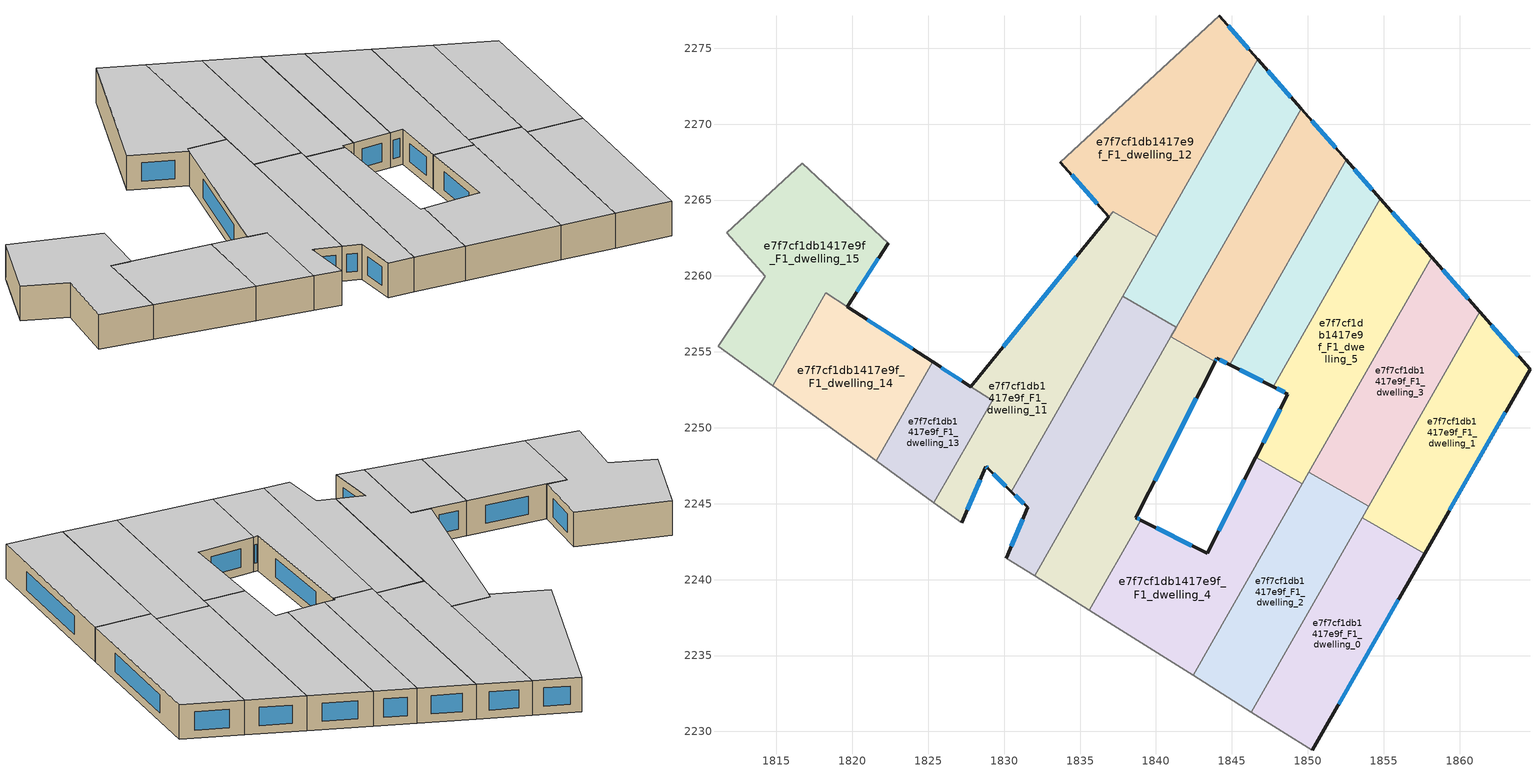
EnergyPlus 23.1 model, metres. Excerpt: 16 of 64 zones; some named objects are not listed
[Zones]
e7f7cf1db1417e9f_F1_dwelling_0
 floor to e7f7cf1db1417e9f_F0_dwelling_0 (EU_floor_Construction): 1857.7,2241.72 1850.3,2228.75 1846.28,2231.28 1853.58,2244.07 z3
 wall outside (EU_wall_Construction): 1850.3,2228.75 1857.7,2241.72 z3:6
 wall to e7f7cf1db1417e9f_F1_dwelling_1 (EU_wall_Construction): 1857.7,2241.72 1853.58,2244.07 z3:6
 wall adiabatic (EU_wall_Construction): 1846.28,2231.28 1850.3,2228.75 z3:6
 wall to e7f7cf1db1417e9f_F1_dwelling_2 (EU_wall_Construction): 1853.58,2244.07 1846.28,2231.28 z3:6
 window (EU_Window_Construction): 1852.04,2231.8 1855.96,2238.68 z3.7:5.3
 ceiling to e7f7cf1db1417e9f_F2_dwelling_0 (EU_floor_Construction): 1850.3,2228.75 1857.7,2241.72 1853.58,2244.07 1846.28,2231.28 z6
e7f7cf1db1417e9f_F1_dwelling_1
 floor to e7f7cf1db1417e9f_F0_dwelling_1 (EU_floor_Construction): 1861.31,2257.64 1864.63,2253.86 1857.7,2241.72 1853.58,2244.07 z3
 wall outside (EU_wall_Construction): 1857.7,2241.72 1864.63,2253.86 1861.31,2257.64 z3:6
 wall to e7f7cf1db1417e9f_F1_dwelling_3 (EU_wall_Construction): 1861.31,2257.64 1854.02,2244.84 z3:6
 wall to e7f7cf1db1417e9f_F1_dwelling_2 (EU_wall_Construction): 1854.02,2244.84 1853.58,2244.07 z3:6
 window (EU_Window_Construction): 1859.33,2244.57 1863.01,2251.01 / 1863.85,2254.75 1862.09,2256.75 z3.7:5.3
 ceiling to e7f7cf1db1417e9f_F2_dwelling_1 (EU_floor_Construction): 1857.7,2241.72 1864.63,2253.86 1861.31,2257.64 1853.58,2244.07 z6
e7f7cf1db1417e9f_F1_dwelling_10
 floor to e7f7cf1db1417e9f_F0_dwelling_10 (EU_floor_Construction): 1846.71,2274.26 1849.55,2271.03 1841.35,2256.64 1837.81,2258.66 z3
 wall outside (EU_wall_Construction): 1849.55,2271.03 1846.71,2274.26 z3:6
 wall to e7f7cf1db1417e9f_F1_dwelling_9 (EU_wall_Construction): 1837.81,2258.66 1841.35,2256.64 z3:6
 wall to e7f7cf1db1417e9f_F1_dwelling_8 (EU_wall_Construction): 1841.35,2256.64 1849.55,2271.03 z3:6
 wall to e7f7cf1db1417e9f_F1_dwelling_12 (EU_wall_Construction): 1846.71,2274.26 1840.05,2262.59 z3:6
 wall to e7f7cf1db1417e9f_F1_dwelling_11 (EU_wall_Construction): 1840.05,2262.59 1837.81,2258.66 z3:6
 window (EU_Window_Construction): 1848.88,2271.79 1847.38,2273.5 z3.7:5.3
 ceiling to e7f7cf1db1417e9f_F2_dwelling_10 (EU_floor_Construction): 1841.35,2256.64 1849.55,2271.03 1846.71,2274.26 1837.81,2258.66 z6
e7f7cf1db1417e9f_F1_dwelling_11
 floor to e7f7cf1db1417e9f_F0_dwelling_11 (EU_floor_Construction): 1840.05,2262.59 1830.48,2245.8 1828.91,2247.34 1828.79,2247.45 1827.2,2243.74 1825.37,2245.07 1829.21,2251.8 1827.8,2252.71 1836.9,2263.9 1837.17,2264.23 z3
 wall outside (EU_wall_Construction): 1836.9,2263.9 1827.8,2252.71 / 1827.2,2243.74 1828.79,2247.45 1828.91,2247.34 1830.48,2245.8 z3:6
 wall adiabatic (EU_wall_Construction): 1825.37,2245.07 1827.2,2243.74 z3:6
 wall to e7f7cf1db1417e9f_F1_dwelling_13 (EU_wall_Construction): 1829.2,2251.79 1825.37,2245.07 / 1827.8,2252.71 1829.21,2251.8 z3:6
 wall to e7f7cf1db1417e9f_F1_dwelling_12 (EU_wall_Construction): 1840.05,2262.59 1837.17,2264.23 1836.9,2263.9 z3:6
 wall to e7f7cf1db1417e9f_F1_dwelling_9 (EU_wall_Construction): 1830.48,2245.8 1837.81,2258.66 z3:6
 window (EU_Window_Construction): 1834.76,2261.28 1829.94,2255.34 / 1829.27,2246.98 1830.11,2246.16 / 1828.82,2247.42 1828.88,2247.36 / 1827.57,2244.61 1828.42,2246.58 z3.7:5.3
 ceiling to e7f7cf1db1417e9f_F2_dwelling_11 (EU_floor_Construction): 1830.48,2245.8 1840.05,2262.59 1837.17,2264.23 1836.9,2263.9 1827.8,2252.71 1829.21,2251.8 1825.37,2245.07 1827.2,2243.74 1828.79,2247.45 1828.91,2247.34 z6
e7f7cf1db1417e9f_F1_dwelling_12
 floor to e7f7cf1db1417e9f_F0_dwelling_12 (EU_floor_Construction): 1844.17,2277.14 1846.71,2274.26 1840.05,2262.59 1837.17,2264.24 1836.9,2263.9 1833.68,2267.5 z3
 wall outside (EU_wall_Construction): 1846.71,2274.26 1844.17,2277.14 / 1833.68,2267.5 1836.9,2263.9 z3:6
 wall adiabatic (EU_wall_Construction): 1844.17,2277.14 1833.68,2267.5 z3:6
 window (EU_Window_Construction): 1846.11,2274.94 1844.77,2276.47 / 1834.44,2266.65 1836.14,2264.75 z3.7:5.3
 ceiling to e7f7cf1db1417e9f_F2_dwelling_12 (EU_floor_Construction): 1840.05,2262.59 1846.71,2274.26 1844.17,2277.14 1833.68,2267.5 1836.9,2263.9 1837.17,2264.24 z6
e7f7cf1db1417e9f_F1_dwelling_13
 floor to e7f7cf1db1417e9f_F0_dwelling_13 (EU_floor_Construction): 1827.79,2252.71 1829.21,2251.79 1825.37,2245.07 1821.57,2247.82 1825.28,2254.34 z3
 wall outside (EU_wall_Construction): 1827.79,2252.71 1825.28,2254.34 z3:6
 wall adiabatic (EU_wall_Construction): 1821.57,2247.82 1825.37,2245.07 z3:6
 wall to e7f7cf1db1417e9f_F1_dwelling_14 (EU_wall_Construction): 1825.28,2254.34 1821.57,2247.82 z3:6
 window (EU_Window_Construction): 1827.2,2253.09 1825.87,2253.96 z3.7:5.3
 ceiling to e7f7cf1db1417e9f_F2_dwelling_13 (EU_floor_Construction): 1825.37,2245.07 1829.21,2251.79 1827.79,2252.71 1825.28,2254.34 1821.57,2247.82 z6
e7f7cf1db1417e9f_F1_dwelling_14
 floor to e7f7cf1db1417e9f_F0_dwelling_14 (EU_floor_Construction): 1825.28,2254.34 1821.57,2247.82 1814.75,2252.76 1818.24,2258.89 z3
 wall outside (EU_wall_Construction): 1825.28,2254.34 1819.66,2257.97 z3:6
 wall to e7f7cf1db1417e9f_F1_dwelling_15 (EU_wall_Construction): 1819.66,2257.97 1818.24,2258.89 1814.75,2252.76 z3:6
 wall adiabatic (EU_wall_Construction): 1814.75,2252.76 1821.57,2247.82 z3:6
 window (EU_Window_Construction): 1823.96,2255.19 1820.98,2257.12 z3.7:5.3
 ceiling to e7f7cf1db1417e9f_F2_dwelling_14 (EU_floor_Construction): 1821.57,2247.82 1825.28,2254.34 1818.24,2258.89 1814.75,2252.76 z6
e7f7cf1db1417e9f_F1_dwelling_15
 floor to e7f7cf1db1417e9f_F0_dwelling_15 (EU_floor_Construction): 1822.35,2262.16 1819.66,2257.97 1818.24,2258.89 1814.75,2252.76 1811.15,2255.37 1814.27,2259.97 1811.72,2262.85 1816.7,2267.41 z3
 wall outside (EU_wall_Construction): 1819.66,2257.97 1822.35,2262.16 z3:6
 wall adiabatic (EU_wall_Construction): 1822.35,2262.16 1816.7,2267.41 1811.72,2262.85 1814.27,2259.97 1811.15,2255.37 1814.75,2252.76 z3:6
 window (EU_Window_Construction): 1820.3,2258.96 1821.72,2261.18 z3.7:5.3
 ceiling to e7f7cf1db1417e9f_F2_dwelling_15 (EU_floor_Construction): 1819.66,2257.97 1822.35,2262.16 1816.7,2267.41 1811.72,2262.85 1814.27,2259.97 1811.15,2255.37 1814.75,2252.76 1818.24,2258.89 z6
e7f7cf1db1417e9f_F1_dwelling_2
 floor to e7f7cf1db1417e9f_F0_dwelling_2 (EU_floor_Construction): 1854.02,2244.84 1846.28,2231.28 1842.44,2233.69 1850.08,2247.09 z3
 wall to e7f7cf1db1417e9f_F1_dwelling_3 (EU_wall_Construction): 1854.02,2244.84 1850.08,2247.09 z3:6
 wall adiabatic (EU_wall_Construction): 1842.44,2233.69 1846.28,2231.28 z3:6
 wall to e7f7cf1db1417e9f_F1_dwelling_4 (EU_wall_Construction): 1849.63,2246.31 1842.44,2233.69 z3:6
 wall to e7f7cf1db1417e9f_F1_dwelling_5 (EU_wall_Construction): 1850.08,2247.09 1849.63,2246.31 z3:6
 ceiling to e7f7cf1db1417e9f_F2_dwelling_2 (EU_floor_Construction): 1846.28,2231.28 1854.02,2244.84 1850.08,2247.09 1842.44,2233.69 z6
e7f7cf1db1417e9f_F1_dwelling_3
 floor to e7f7cf1db1417e9f_F0_dwelling_3 (EU_floor_Construction): 1858.15,2261.24 1861.31,2257.64 1854.02,2244.84 1850.08,2247.09 z3
 wall outside (EU_wall_Construction): 1861.31,2257.64 1858.15,2261.24 z3:6
 wall to e7f7cf1db1417e9f_F1_dwelling_5 (EU_wall_Construction): 1858.15,2261.24 1850.08,2247.09 z3:6
 window (EU_Window_Construction): 1860.57,2258.49 1858.89,2260.4 z3.7:5.3
 ceiling to e7f7cf1db1417e9f_F2_dwelling_3 (EU_floor_Construction): 1854.02,2244.84 1861.31,2257.64 1858.15,2261.24 1850.08,2247.09 z6
e7f7cf1db1417e9f_F1_dwelling_4
 floor to e7f7cf1db1417e9f_F0_dwelling_4 (EU_floor_Construction): 1849.63,2246.31 1842.44,2233.69 1835.62,2237.98 1839.01,2243.93 1843.37,2241.73 1846.58,2248.05 z3
 wall outside (EU_wall_Construction): 1846.58,2248.05 1843.37,2241.73 1839.01,2243.93 z3:6
 wall to e7f7cf1db1417e9f_F1_dwelling_7 (EU_wall_Construction): 1839.01,2243.93 1835.62,2237.98 z3:6
 wall to e7f7cf1db1417e9f_F1_dwelling_5 (EU_wall_Construction): 1849.63,2246.31 1846.58,2248.05 z3:6
 wall adiabatic (EU_wall_Construction): 1835.62,2237.98 1842.44,2233.69 z3:6
 window (EU_Window_Construction): 1842.35,2242.24 1840.03,2243.41 / 1845.83,2246.56 1844.12,2243.21 z3.7:5.3
 ceiling to e7f7cf1db1417e9f_F2_dwelling_4 (EU_floor_Construction): 1842.44,2233.69 1849.63,2246.31 1846.58,2248.05 1843.37,2241.73 1839.01,2243.93 1835.62,2237.98 z6
e7f7cf1db1417e9f_F1_dwelling_5
 floor to e7f7cf1db1417e9f_F0_dwelling_5 (EU_floor_Construction): 1854.77,2265.08 1858.15,2261.24 1849.63,2246.31 1846.58,2248.05 1848.7,2252.21 1847.72,2252.71 z3
 wall outside (EU_wall_Construction): 1858.15,2261.24 1854.77,2265.08 / 1847.72,2252.71 1848.7,2252.21 1846.58,2248.05 z3:6
 wall to e7f7cf1db1417e9f_F1_dwelling_6 (EU_wall_Construction): 1854.77,2265.08 1847.72,2252.71 z3:6
 window (EU_Window_Construction): 1857.36,2262.14 1855.57,2264.18 / 1848.2,2251.24 1847.08,2249.03 / 1847.95,2252.59 1848.47,2252.33 z3.7:5.3
 ceiling to e7f7cf1db1417e9f_F2_dwelling_5 (EU_floor_Construction): 1849.63,2246.31 1858.15,2261.24 1854.77,2265.08 1847.72,2252.71 1848.7,2252.21 1846.58,2248.05 z6
e7f7cf1db1417e9f_F1_dwelling_6
 floor to e7f7cf1db1417e9f_F0_dwelling_6 (EU_floor_Construction): 1852.53,2267.64 1854.77,2265.08 1847.72,2252.71 1844.84,2254.17 z3
 wall outside (EU_wall_Construction): 1854.77,2265.08 1852.53,2267.64 / 1844.84,2254.17 1847.72,2252.71 z3:6
 wall to e7f7cf1db1417e9f_F1_dwelling_8 (EU_wall_Construction): 1852.53,2267.64 1844.84,2254.17 z3:6
 window (EU_Window_Construction): 1854.25,2265.68 1853.06,2267.04 / 1845.52,2253.82 1847.04,2253.05 z3.7:5.3
 ceiling to e7f7cf1db1417e9f_F2_dwelling_6 (EU_floor_Construction): 1847.72,2252.71 1854.77,2265.08 1852.53,2267.64 1844.84,2254.17 z6
e7f7cf1db1417e9f_F1_dwelling_7
 floor to e7f7cf1db1417e9f_F0_dwelling_7 (EU_floor_Construction): 1843.89,2254.34 1838.68,2244.09 1839.01,2243.93 1835.62,2237.98 1832.01,2240.25 1840.99,2256 z3
 wall outside (EU_wall_Construction): 1839.01,2243.93 1838.68,2244.09 1843.89,2254.34 z3:6
 wall adiabatic (EU_wall_Construction): 1832.01,2240.25 1835.62,2237.98 z3:6
 wall to e7f7cf1db1417e9f_F1_dwelling_8 (EU_wall_Construction): 1843.89,2254.34 1840.99,2256 z3:6
 wall to e7f7cf1db1417e9f_F1_dwelling_9 (EU_wall_Construction): 1840.99,2256 1832.01,2240.25 z3:6
 window (EU_Window_Construction): 1839.91,2246.5 1842.67,2251.94 / 1838.93,2243.96 1838.76,2244.05 z3.7:5.3
 ceiling to e7f7cf1db1417e9f_F2_dwelling_7 (EU_floor_Construction): 1839.01,2243.93 1838.68,2244.09 1843.89,2254.34 1840.99,2256 1832.01,2240.25 1835.62,2237.98 z6
e7f7cf1db1417e9f_F1_dwelling_8
 floor to e7f7cf1db1417e9f_F0_dwelling_8 (EU_floor_Construction): 1849.55,2271.03 1852.53,2267.64 1844.84,2254.17 1844.01,2254.59 1843.89,2254.34 1840.99,2256 z3
 wall outside (EU_wall_Construction): 1843.89,2254.34 1844.01,2254.59 1844.84,2254.17 / 1852.53,2267.64 1849.55,2271.03 z3:6
 wall to e7f7cf1db1417e9f_F1_dwelling_9 (EU_wall_Construction): 1841.35,2256.64 1840.99,2256 z3:6
 window (EU_Window_Construction): 1844.21,2254.49 1844.65,2254.26 / 1843.92,2254.4 1843.99,2254.53 / 1851.83,2268.44 1850.25,2270.23 z3.7:5.3
 ceiling to e7f7cf1db1417e9f_F2_dwelling_8 (EU_floor_Construction): 1844.84,2254.17 1852.53,2267.64 1849.55,2271.03 1840.99,2256 1843.89,2254.34 1844.01,2254.59 z6
e7f7cf1db1417e9f_F1_dwelling_9
 floor to e7f7cf1db1417e9f_F0_dwelling_9 (EU_floor_Construction): 1841.35,2256.64 1832.01,2240.25 1830.15,2241.42 1831.54,2244.75 1830.48,2245.8 1837.81,2258.66 z3
 wall outside (EU_wall_Construction): 1830.48,2245.8 1831.54,2244.75 1830.15,2241.42 z3:6
 wall adiabatic (EU_wall_Construction): 1830.15,2241.42 1832.01,2240.25 z3:6
 window (EU_Window_Construction): 1831.21,2243.97 1830.48,2242.2 / 1830.73,2245.55 1831.29,2245 z3.7:5.3
 ceiling to e7f7cf1db1417e9f_F2_dwelling_9 (EU_floor_Construction): 1832.01,2240.25 1841.35,2256.64 1837.81,2258.66 1830.48,2245.8 1831.54,2244.75 1830.15,2241.42 z6
[Building]
EU S2 Campaign: North Axis=0; Terrain=City; Solar Distribution=FullExterior
[Site:Location]
Budapest.Ferenc.Liszt.Intl.AP: Latitude=47.437; Longitude=19.256; Time Zone=1; Elevation=185
[SizingPeriod:WeatherFileDays]
AnnualSizingPeriod: Begin Month=1; Begin Day of Month=1; End Month=12; End Day of Month=31; Day of Week for Start Day=Monday; Use Weather File Daylight Saving Period=No; Use Weather File Rain and Snow Indicators=No
[MATERIAL]
EU_InternalMass_Material: Roughness=MediumRough; Thickness=0.1; Conductivity=1; Density=1800; Specific Heat=900; Thermal Absorptance=0.9; Solar Absorptance=0.7; Visible Absorptance=0.7
[MATERIAL:NOMASS] Roughness=MediumRough; Thermal Absorptance=0.9; Solar Absorptance=0.7; Visible Absorptance=0.7
Name | Thermal Resistance
EU_wall_NoMass | 0.832559
EU_floor_NoMass | 0.872794
[WINDOWMATERIAL:SIMPLEGLAZINGSYSTEM]
EU_Window_SimpleGlazing: UFactor=2.79869; Solar Heat Gain Coefficient=0.75; Visible Transmittance=0.75
[CONSTRUCTION]
EU_wall_Construction: EU_wall_NoMass
EU_floor_Construction: EU_floor_NoMass
EU_Window_Construction: EU_Window_SimpleGlazing
EU_InternalMass_Construction: EU_InternalMass_Material
[ZONE] Type=1; Multiplier=1; Ceiling Height=autocalculate; Floor Area=autocalculate; Part of Total Floor Area=Yes
Name | Volume
e7f7cf1db1417e9f_F1_dwelling_0 | 211.003
e7f7cf1db1417e9f_F1_dwelling_1 | 211.007
e7f7cf1db1417e9f_F1_dwelling_10 | 210.975
e7f7cf1db1417e9f_F1_dwelling_11 | 275.065
e7f7cf1db1417e9f_F1_dwelling_12 | 251.132
e7f7cf1db1417e9f_F1_dwelling_13 | 106.727
e7f7cf1db1417e9f_F1_dwelling_14 | 182.754
e7f7cf1db1417e9f_F1_dwelling_15 | 239.201
e7f7cf1db1417e9f_F1_dwelling_2 | 210.984
e7f7cf1db1417e9f_F1_dwelling_3 | 210.954
e7f7cf1db1417e9f_F1_dwelling_4 | 244.707
e7f7cf1db1417e9f_F1_dwelling_5 | 244.738
e7f7cf1db1417e9f_F1_dwelling_6 | 143.541
e7f7cf1db1417e9f_F1_dwelling_7 | 210.936
e7f7cf1db1417e9f_F1_dwelling_8 | 210.939
e7f7cf1db1417e9f_F1_dwelling_9 | 211.02
[INTERNALMASS] Construction=EU_InternalMass_Construction
Name | Zone or ZoneList | Surface Area
e7f7cf1db1417e9f_F1_dwelling_0_EU_InternalMass | e7f7cf1db1417e9f_F1_dwelling_0 | 70.3335
e7f7cf1db1417e9f_F1_dwelling_1_EU_InternalMass | e7f7cf1db1417e9f_F1_dwelling_1 | 70.3352
e7f7cf1db1417e9f_F1_dwelling_2_EU_InternalMass | e7f7cf1db1417e9f_F1_dwelling_2 | 70.3278
e7f7cf1db1417e9f_F1_dwelling_3_EU_InternalMass | e7f7cf1db1417e9f_F1_dwelling_3 | 70.3191
e7f7cf1db1417e9f_F1_dwelling_4_EU_InternalMass | e7f7cf1db1417e9f_F1_dwelling_4 | 81.5681
e7f7cf1db1417e9f_F1_dwelling_5_EU_InternalMass | e7f7cf1db1417e9f_F1_dwelling_5 | 81.5785
e7f7cf1db1417e9f_F1_dwelling_6_EU_InternalMass | e7f7cf1db1417e9f_F1_dwelling_6 | 47.8469
e7f7cf1db1417e9f_F1_dwelling_7_EU_InternalMass | e7f7cf1db1417e9f_F1_dwelling_7 | 70.3123
e7f7cf1db1417e9f_F1_dwelling_8_EU_InternalMass | e7f7cf1db1417e9f_F1_dwelling_8 | 70.3124
e7f7cf1db1417e9f_F1_dwelling_9_EU_InternalMass | e7f7cf1db1417e9f_F1_dwelling_9 | 70.3399
e7f7cf1db1417e9f_F1_dwelling_10_EU_InternalMass | e7f7cf1db1417e9f_F1_dwelling_10 | 70.326
e7f7cf1db1417e9f_F1_dwelling_11_EU_InternalMass | e7f7cf1db1417e9f_F1_dwelling_11 | 91.6873
e7f7cf1db1417e9f_F1_dwelling_12_EU_InternalMass | e7f7cf1db1417e9f_F1_dwelling_12 | 83.7144
e7f7cf1db1417e9f_F1_dwelling_13_EU_InternalMass | e7f7cf1db1417e9f_F1_dwelling_13 | 35.5818
e7f7cf1db1417e9f_F1_dwelling_14_EU_InternalMass | e7f7cf1db1417e9f_F1_dwelling_14 | 60.9187
e7f7cf1db1417e9f_F1_dwelling_15_EU_InternalMass | e7f7cf1db1417e9f_F1_dwelling_15 | 79.7332
[OTHEREQUIPMENT] Fuel Type=Electricity; Design Level Calculation Method=Watts/Area; Power per Zone Floor Area=1; Fraction Latent=0; Fraction Radiant=0; Fraction Lost=0; Carbon Dioxide Generation Rate=0; EndUse Subcategory=EU_Step8_InternalGains
Name | Zone or ZoneList or Space or SpaceList | Schedule
EU_Step8_InternalGain_e7f7cf1db1417e9f_F1_dwelling_0_f000 | e7f7cf1db1417e9f_F1_dwelling_0 | EU_Step8_GainSchedule_e7f7cf1db1417e9f_F1_dwelling_0_f000
EU_Step8_InternalGain_e7f7cf1db1417e9f_F1_dwelling_1_f000 | e7f7cf1db1417e9f_F1_dwelling_1 | EU_Step8_GainSchedule_e7f7cf1db1417e9f_F1_dwelling_1_f000
EU_Step8_InternalGain_e7f7cf1db1417e9f_F1_dwelling_2_f000 | e7f7cf1db1417e9f_F1_dwelling_2 | EU_Step8_GainSchedule_e7f7cf1db1417e9f_F1_dwelling_2_f000
EU_Step8_InternalGain_e7f7cf1db1417e9f_F1_dwelling_3_f000 | e7f7cf1db1417e9f_F1_dwelling_3 | EU_Step8_GainSchedule_e7f7cf1db1417e9f_F1_dwelling_3_f000
EU_Step8_InternalGain_e7f7cf1db1417e9f_F1_dwelling_4_f000 | e7f7cf1db1417e9f_F1_dwelling_4 | EU_Step8_GainSchedule_e7f7cf1db1417e9f_F1_dwelling_4_f000
EU_Step8_InternalGain_e7f7cf1db1417e9f_F1_dwelling_5_f000 | e7f7cf1db1417e9f_F1_dwelling_5 | EU_Step8_GainSchedule_e7f7cf1db1417e9f_F1_dwelling_5_f000
EU_Step8_InternalGain_e7f7cf1db1417e9f_F1_dwelling_6_f000 | e7f7cf1db1417e9f_F1_dwelling_6 | EU_Step8_GainSchedule_e7f7cf1db1417e9f_F1_dwelling_6_f000
EU_Step8_InternalGain_e7f7cf1db1417e9f_F1_dwelling_7_f000 | e7f7cf1db1417e9f_F1_dwelling_7 | EU_Step8_GainSchedule_e7f7cf1db1417e9f_F1_dwelling_7_f000
EU_Step8_InternalGain_e7f7cf1db1417e9f_F1_dwelling_8_f000 | e7f7cf1db1417e9f_F1_dwelling_8 | EU_Step8_GainSchedule_e7f7cf1db1417e9f_F1_dwelling_8_f000
EU_Step8_InternalGain_e7f7cf1db1417e9f_F1_dwelling_9_f000 | e7f7cf1db1417e9f_F1_dwelling_9 | EU_Step8_GainSchedule_e7f7cf1db1417e9f_F1_dwelling_9_f000
EU_Step8_InternalGain_e7f7cf1db1417e9f_F1_dwelling_10_f000 | e7f7cf1db1417e9f_F1_dwelling_10 | EU_Step8_GainSchedule_e7f7cf1db1417e9f_F1_dwelling_10_f000
EU_Step8_InternalGain_e7f7cf1db1417e9f_F1_dwelling_11_f000 | e7f7cf1db1417e9f_F1_dwelling_11 | EU_Step8_GainSchedule_e7f7cf1db1417e9f_F1_dwelling_11_f000
EU_Step8_InternalGain_e7f7cf1db1417e9f_F1_dwelling_12_f000 | e7f7cf1db1417e9f_F1_dwelling_12 | EU_Step8_GainSchedule_e7f7cf1db1417e9f_F1_dwelling_12_f000
EU_Step8_InternalGain_e7f7cf1db1417e9f_F1_dwelling_13_f000 | e7f7cf1db1417e9f_F1_dwelling_13 | EU_Step8_GainSchedule_e7f7cf1db1417e9f_F1_dwelling_13_f000
EU_Step8_InternalGain_e7f7cf1db1417e9f_F1_dwelling_14_f000 | e7f7cf1db1417e9f_F1_dwelling_14 | EU_Step8_GainSchedule_e7f7cf1db1417e9f_F1_dwelling_14_f000
EU_Step8_InternalGain_e7f7cf1db1417e9f_F1_dwelling_15_f000 | e7f7cf1db1417e9f_F1_dwelling_15 | EU_Step8_GainSchedule_e7f7cf1db1417e9f_F1_dwelling_15_f000
[ZONEVENTILATION:DESIGNFLOWRATE] Schedule=EU_AlwaysOn; Design Flow Rate Calculation Method=AirChanges/Hour; Air Changes per Hour=0.475469; Ventilation Type=Natural; Fan Pressure Rise=0; Fan Total Efficiency=1; Constant Term Coefficient=1; Temperature Term Coefficient=0; Velocity Term Coefficient=0; Velocity Squared Term Coefficient=0; Minimum Indoor Temperature=-100; Maximum Indoor Temperature=100; Delta Temperature=-100; Minimum Outdoor Temperature=-100; Maximum Outdoor Temperature=100; Maximum Wind Speed=40
Name | Zone or ZoneList or Space or SpaceList
EU_ConstantAir_e7f7cf1db1417e9f_F1_dwelling_0 | e7f7cf1db1417e9f_F1_dwelling_0
EU_ConstantAir_e7f7cf1db1417e9f_F1_dwelling_1 | e7f7cf1db1417e9f_F1_dwelling_1
EU_ConstantAir_e7f7cf1db1417e9f_F1_dwelling_2 | e7f7cf1db1417e9f_F1_dwelling_2
EU_ConstantAir_e7f7cf1db1417e9f_F1_dwelling_3 | e7f7cf1db1417e9f_F1_dwelling_3
EU_ConstantAir_e7f7cf1db1417e9f_F1_dwelling_4 | e7f7cf1db1417e9f_F1_dwelling_4
EU_ConstantAir_e7f7cf1db1417e9f_F1_dwelling_5 | e7f7cf1db1417e9f_F1_dwelling_5
EU_ConstantAir_e7f7cf1db1417e9f_F1_dwelling_6 | e7f7cf1db1417e9f_F1_dwelling_6
EU_ConstantAir_e7f7cf1db1417e9f_F1_dwelling_7 | e7f7cf1db1417e9f_F1_dwelling_7
EU_ConstantAir_e7f7cf1db1417e9f_F1_dwelling_8 | e7f7cf1db1417e9f_F1_dwelling_8
EU_ConstantAir_e7f7cf1db1417e9f_F1_dwelling_9 | e7f7cf1db1417e9f_F1_dwelling_9
EU_ConstantAir_e7f7cf1db1417e9f_F1_dwelling_10 | e7f7cf1db1417e9f_F1_dwelling_10
EU_ConstantAir_e7f7cf1db1417e9f_F1_dwelling_11 | e7f7cf1db1417e9f_F1_dwelling_11
EU_ConstantAir_e7f7cf1db1417e9f_F1_dwelling_12 | e7f7cf1db1417e9f_F1_dwelling_12
EU_ConstantAir_e7f7cf1db1417e9f_F1_dwelling_13 | e7f7cf1db1417e9f_F1_dwelling_13
EU_ConstantAir_e7f7cf1db1417e9f_F1_dwelling_14 | e7f7cf1db1417e9f_F1_dwelling_14
EU_ConstantAir_e7f7cf1db1417e9f_F1_dwelling_15 | e7f7cf1db1417e9f_F1_dwelling_15
[HVACTEMPLATE:ZONE:IDEALLOADSAIRSYSTEM] System Availability Schedule=EU_AlwaysOn; Maximum Heating Supply Air Temperature=50; Minimum Cooling Supply Air Temperature=13; Maximum Heating Supply Air Humidity Ratio=0.0156; Minimum Cooling Supply Air Humidity Ratio=0.0077; Heating Limit=NoLimit; Cooling Limit=NoLimit; Heating Availability Schedule=EU_AlwaysOn; Cooling Availability Schedule=EU_CoolingOff; Dehumidification Control Type=ConstantSensibleHeatRatio; Cooling Sensible Heat Ratio=0.7; Dehumidification Setpoint=60; Humidification Control Type=None; Humidification Setpoint=30; Outdoor Air Method=None; Outdoor Air Flow Rate per Person=0.00944; Outdoor Air Flow Rate per Zone Floor Area=0; Outdoor Air Flow Rate per Zone=0; Demand Controlled Ventilation Type=None; Outdoor Air Economizer Type=NoEconomizer; Heat Recovery Type=None; Sensible Heat Recovery Effectiveness=0.7; Latent Heat Recovery Effectiveness=0.65
Name | Template Thermostat
e7f7cf1db1417e9f_F1_dwelling_0 | EU_HeatOnly_e7f7cf1db1417e9f_F1_dwelling_0
e7f7cf1db1417e9f_F1_dwelling_1 | EU_HeatOnly_e7f7cf1db1417e9f_F1_dwelling_1
e7f7cf1db1417e9f_F1_dwelling_2 | EU_HeatOnly_e7f7cf1db1417e9f_F1_dwelling_2
e7f7cf1db1417e9f_F1_dwelling_3 | EU_HeatOnly_e7f7cf1db1417e9f_F1_dwelling_3
e7f7cf1db1417e9f_F1_dwelling_4 | EU_HeatOnly_e7f7cf1db1417e9f_F1_dwelling_4
e7f7cf1db1417e9f_F1_dwelling_5 | EU_HeatOnly_e7f7cf1db1417e9f_F1_dwelling_5
e7f7cf1db1417e9f_F1_dwelling_6 | EU_HeatOnly_e7f7cf1db1417e9f_F1_dwelling_6
e7f7cf1db1417e9f_F1_dwelling_7 | EU_HeatOnly_e7f7cf1db1417e9f_F1_dwelling_7
e7f7cf1db1417e9f_F1_dwelling_8 | EU_HeatOnly_e7f7cf1db1417e9f_F1_dwelling_8
e7f7cf1db1417e9f_F1_dwelling_9 | EU_HeatOnly_e7f7cf1db1417e9f_F1_dwelling_9
e7f7cf1db1417e9f_F1_dwelling_10 | EU_HeatOnly_e7f7cf1db1417e9f_F1_dwelling_10
e7f7cf1db1417e9f_F1_dwelling_11 | EU_HeatOnly_e7f7cf1db1417e9f_F1_dwelling_11
e7f7cf1db1417e9f_F1_dwelling_12 | EU_HeatOnly_e7f7cf1db1417e9f_F1_dwelling_12
e7f7cf1db1417e9f_F1_dwelling_13 | EU_HeatOnly_e7f7cf1db1417e9f_F1_dwelling_13
e7f7cf1db1417e9f_F1_dwelling_14 | EU_HeatOnly_e7f7cf1db1417e9f_F1_dwelling_14
e7f7cf1db1417e9f_F1_dwelling_15 | EU_HeatOnly_e7f7cf1db1417e9f_F1_dwelling_15
[SIZING:ZONE] Zone Cooling Design Supply Air Temperature Input Method=SupplyAirTemperature; Zone Cooling Design Supply Air Temperature=13; Zone Heating Design Supply Air Temperature Input Method=SupplyAirTemperature; Zone Heating Design Supply Air Temperature=50; Zone Cooling Design Supply Air Humidity Ratio=0.008; Zone Heating Design Supply Air Humidity Ratio=0.008; Cooling Design Air Flow Method=DesignDay; Cooling Design Air Flow Rate=0; Cooling Minimum Air Flow per Zone Floor Area=0.000762; Cooling Minimum Air Flow=0; Cooling Minimum Air Flow Fraction=0.2; Heating Design Air Flow Method=DesignDay; Heating Design Air Flow Rate=0; Heating Maximum Air Flow per Zone Floor Area=0.002032; Heating Maximum Air Flow=0.141576; Heating Maximum Air Flow Fraction=0.3; Account for Dedicated Outdoor Air System=No; Dedicated Outdoor Air System Control Strategy=NeutralSupplyAir; Dedicated Outdoor Air Low Setpoint Temperature for Design=autosize; Dedicated Outdoor Air High Setpoint Temperature for Design=autosize; Zone Load Sizing Method=Sensible Load Only No Latent Load; Zone Latent Cooling Design Supply Air Humidity Ratio Input Method=HumidityRatioDifference; Zone Cooling Design Supply Air Humidity Ratio Difference=0.005; Zone Latent Heating Design Supply Air Humidity Ratio Input Method=HumidityRatioDifference; Zone Humidification Design Supply Air Humidity Ratio Difference=0.005
e7f7cf1db1417e9f_F1_dwelling_0; e7f7cf1db1417e9f_F1_dwelling_1; e7f7cf1db1417e9f_F1_dwelling_2; e7f7cf1db1417e9f_F1_dwelling_3; e7f7cf1db1417e9f_F1_dwelling_4; e7f7cf1db1417e9f_F1_dwelling_5; e7f7cf1db1417e9f_F1_dwelling_6; e7f7cf1db1417e9f_F1_dwelling_7; e7f7cf1db1417e9f_F1_dwelling_8; e7f7cf1db1417e9f_F1_dwelling_9; e7f7cf1db1417e9f_F1_dwelling_10; e7f7cf1db1417e9f_F1_dwelling_11; e7f7cf1db1417e9f_F1_dwelling_12; e7f7cf1db1417e9f_F1_dwelling_13; e7f7cf1db1417e9f_F1_dwelling_14; e7f7cf1db1417e9f_F1_dwelling_15
[SCHEDULE:CONSTANT]
Name | Hourly Value
EU_AlwaysOn | 1
EU_CoolingOff | 0
[SCHEDULE:FILE] Column Number=1; Rows to Skip at Top=0; Number of Hours of Data=8760; Column Separator=Comma; Interpolate to Timestep=No; Minutes per Item=60; Adjust Schedule for Daylight Savings=Yes
Name | File
EU_Step8_GainSchedule_e7f7cf1db1417e9f_F1_dwelling_0_f000 | ../../schedules/e7f7cf1db1417e9f/e7f7cf1db1417e9f_F1_dwelling_0_f000_gain.csv
EU_Step8_GainSchedule_e7f7cf1db1417e9f_F1_dwelling_1_f000 | ../../schedules/e7f7cf1db1417e9f/e7f7cf1db1417e9f_F1_dwelling_1_f000_gain.csv
EU_Step8_GainSchedule_e7f7cf1db1417e9f_F1_dwelling_2_f000 | ../../schedules/e7f7cf1db1417e9f/e7f7cf1db1417e9f_F1_dwelling_2_f000_gain.csv
EU_Step8_GainSchedule_e7f7cf1db1417e9f_F1_dwelling_3_f000 | ../../schedules/e7f7cf1db1417e9f/e7f7cf1db1417e9f_F1_dwelling_3_f000_gain.csv
EU_Step8_GainSchedule_e7f7cf1db1417e9f_F1_dwelling_4_f000 | ../../schedules/e7f7cf1db1417e9f/e7f7cf1db1417e9f_F1_dwelling_4_f000_gain.csv
EU_Step8_GainSchedule_e7f7cf1db1417e9f_F1_dwelling_5_f000 | ../../schedules/e7f7cf1db1417e9f/e7f7cf1db1417e9f_F1_dwelling_5_f000_gain.csv
EU_Step8_GainSchedule_e7f7cf1db1417e9f_F1_dwelling_6_f000 | ../../schedules/e7f7cf1db1417e9f/e7f7cf1db1417e9f_F1_dwelling_6_f000_gain.csv
EU_Step8_GainSchedule_e7f7cf1db1417e9f_F1_dwelling_7_f000 | ../../schedules/e7f7cf1db1417e9f/e7f7cf1db1417e9f_F1_dwelling_7_f000_gain.csv
EU_Step8_GainSchedule_e7f7cf1db1417e9f_F1_dwelling_8_f000 | ../../schedules/e7f7cf1db1417e9f/e7f7cf1db1417e9f_F1_dwelling_8_f000_gain.csv
EU_Step8_GainSchedule_e7f7cf1db1417e9f_F1_dwelling_9_f000 | ../../schedules/e7f7cf1db1417e9f/e7f7cf1db1417e9f_F1_dwelling_9_f000_gain.csv
EU_Step8_GainSchedule_e7f7cf1db1417e9f_F1_dwelling_10_f000 | ../../schedules/e7f7cf1db1417e9f/e7f7cf1db1417e9f_F1_dwelling_10_f000_gain.csv
EU_Step8_GainSchedule_e7f7cf1db1417e9f_F1_dwelling_11_f000 | ../../schedules/e7f7cf1db1417e9f/e7f7cf1db1417e9f_F1_dwelling_11_f000_gain.csv
EU_Step8_GainSchedule_e7f7cf1db1417e9f_F1_dwelling_12_f000 | ../../schedules/e7f7cf1db1417e9f/e7f7cf1db1417e9f_F1_dwelling_12_f000_gain.csv
EU_Step8_GainSchedule_e7f7cf1db1417e9f_F1_dwelling_13_f000 | ../../schedules/e7f7cf1db1417e9f/e7f7cf1db1417e9f_F1_dwelling_13_f000_gain.csv
EU_Step8_GainSchedule_e7f7cf1db1417e9f_F1_dwelling_14_f000 | ../../schedules/e7f7cf1db1417e9f/e7f7cf1db1417e9f_F1_dwelling_14_f000_gain.csv
EU_Step8_GainSchedule_e7f7cf1db1417e9f_F1_dwelling_15_f000 | ../../schedules/e7f7cf1db1417e9f/e7f7cf1db1417e9f_F1_dwelling_15_f000_gain.csv
